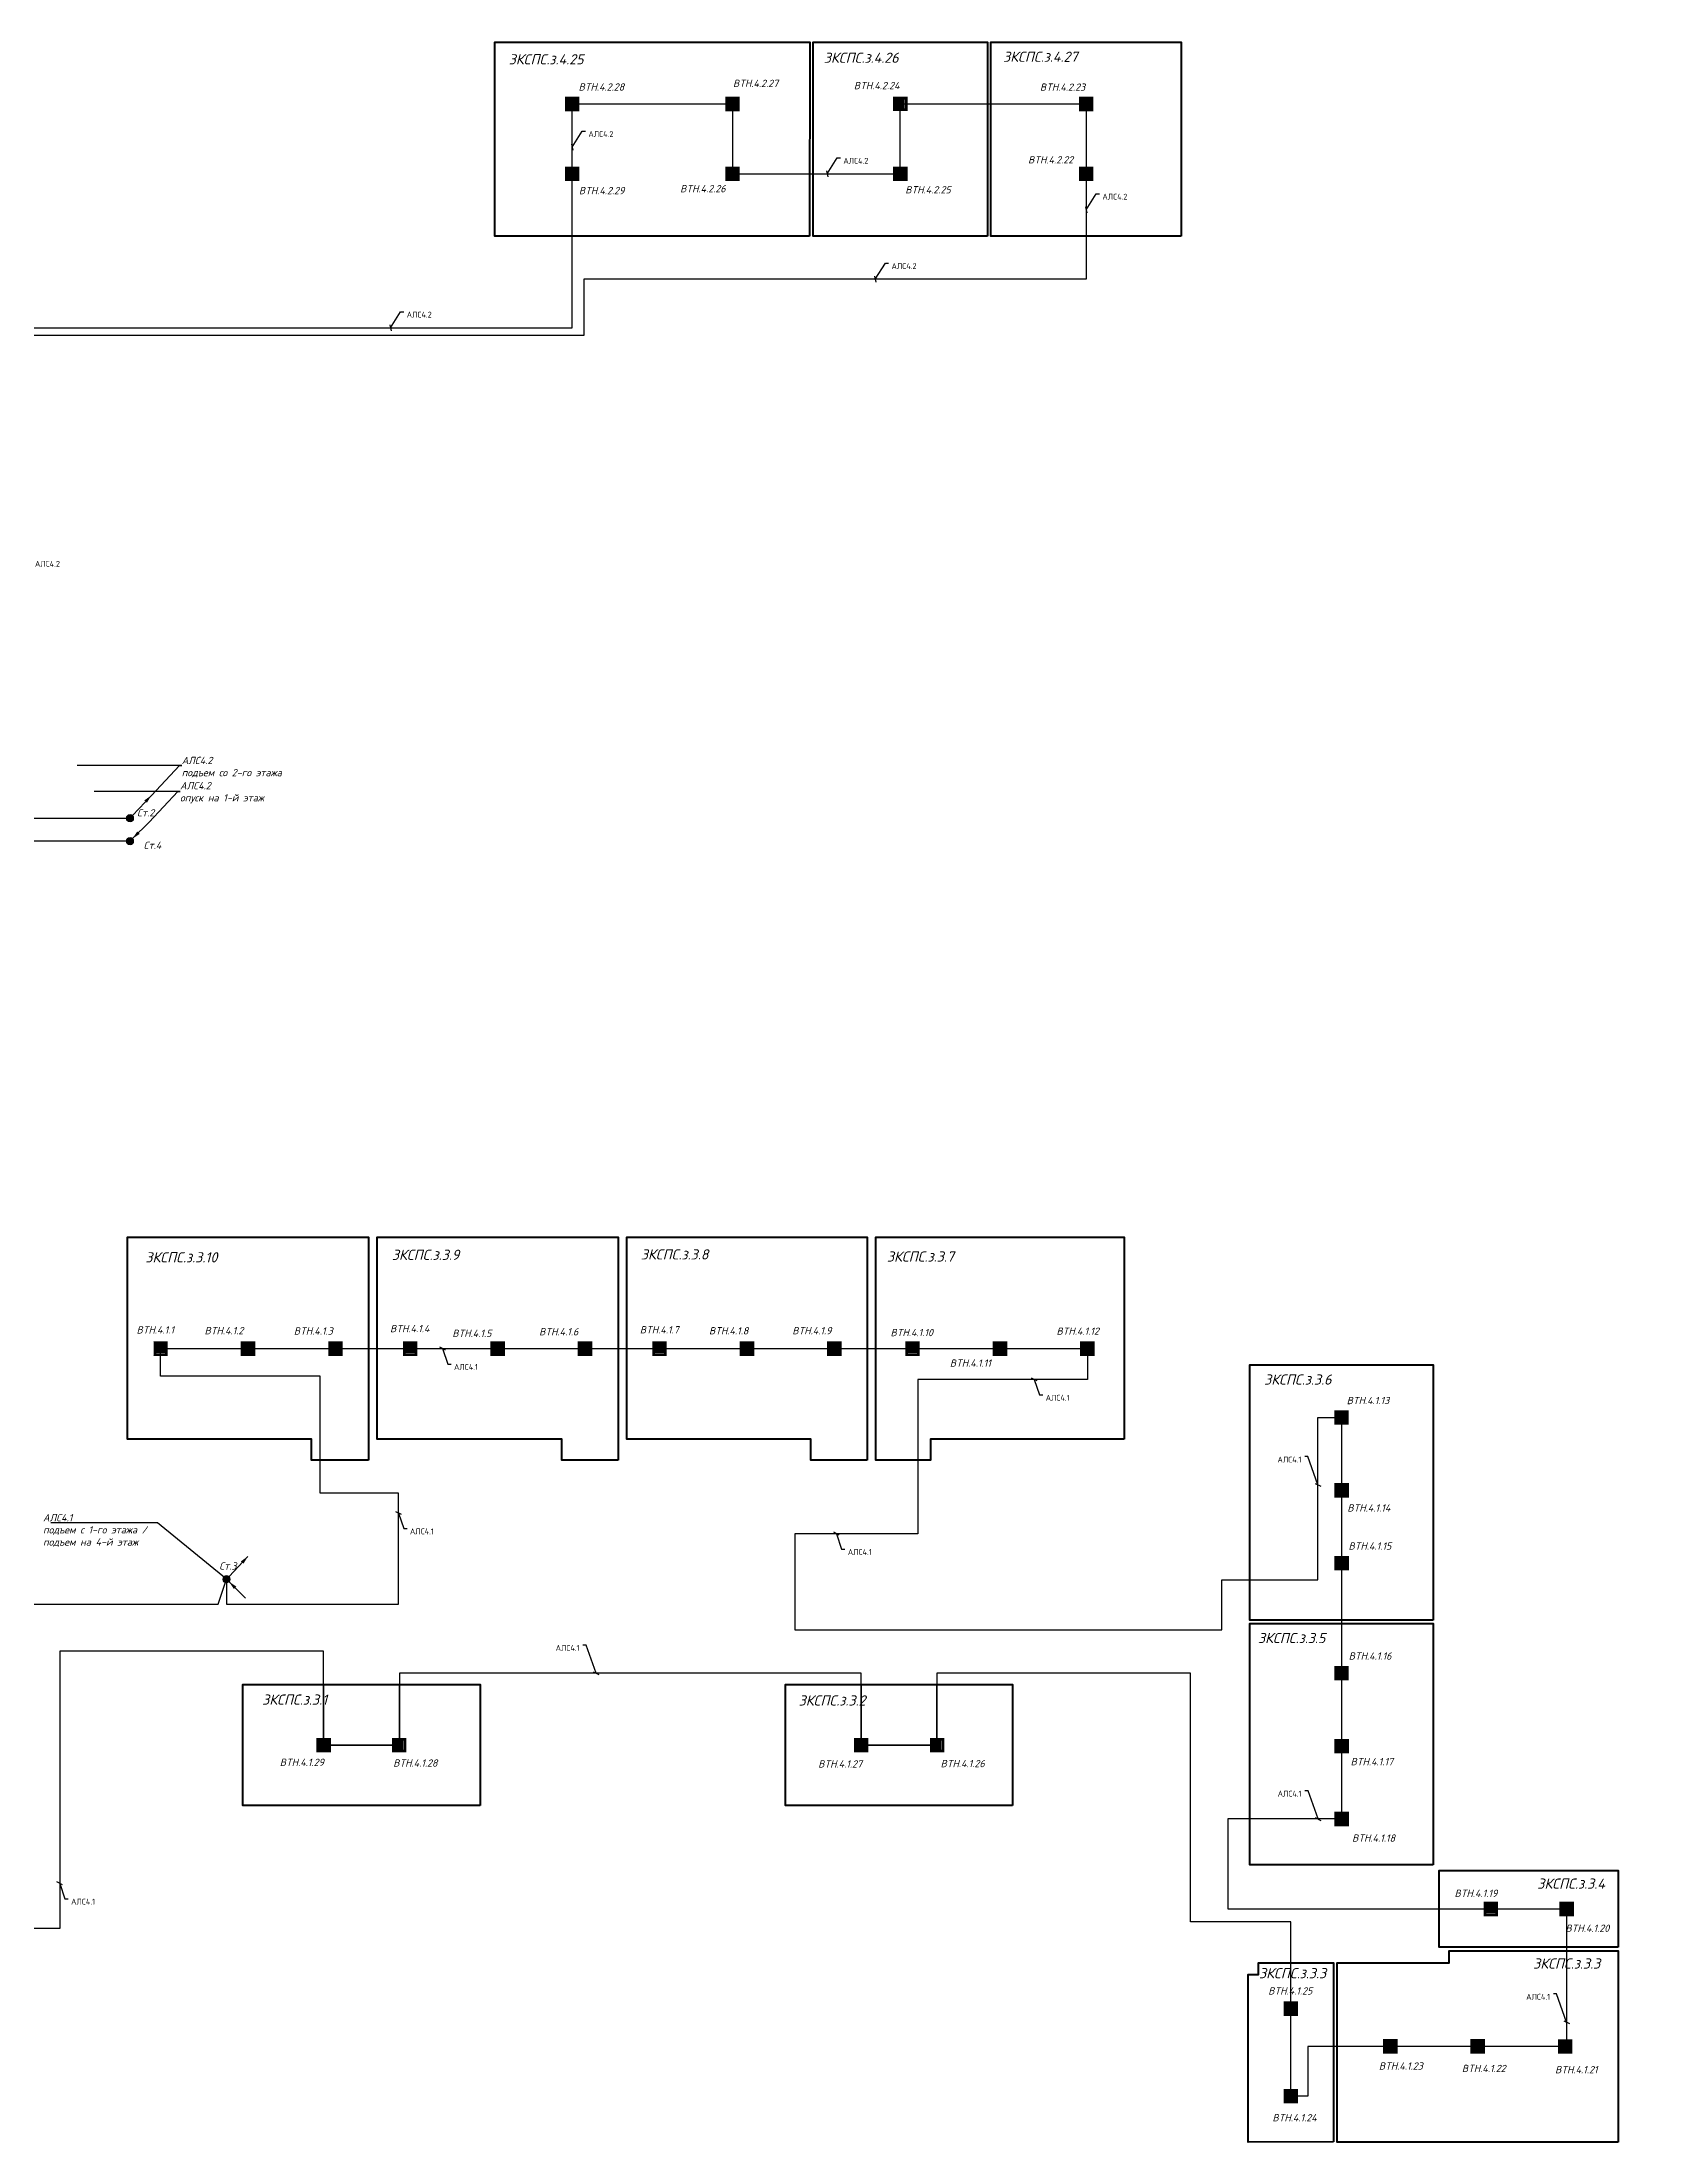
# Model space of a CAD drawing. Header units: millimetres. Extents: x -352922 to 707789, y -273589 to 355472.
# Drawn here: x 72302 to 127716, y 280427 to 352473 of the extents above; entities that cross this region are included whole.
import ezdxf
from ezdxf import colors
from ezdxf.entities.mleader import LeaderData, LeaderLine
from ezdxf.math import Vec2, Vec3

# ---------------------------------------------------------------- set-up
doc = ezdxf.new("R2010")
doc.units = ezdxf.units.MM
doc.header["$LTSCALE"] = 0.5
doc.linetypes.add('CONTI', pattern=[0])
doc.layers.get('0').update_dxf_attribs({"lineweight": 18})
for name, color, linetype, lineweight in [('! ЗКПС НОМЕР 1', 4, 'Continuous', 50), ('13_text', 250, 'Continuous', 15), ('13_АПС_кабели', 1, 'Continuous', 30), ('13_АПС_оборудование', 1, 'Continuous', 30), ('13_АПС_текст', 1, 'Continuous', 30), ('13_СС_СОТС_выноски', 7, 'Continuous', 25), ('BSN__основная - 06', 1, 'Continuous', 60), ('АР_Штриховка_Стималит', 5, 'Continuous', 0)]:
    doc.layers.add(name, color=color, linetype=linetype, lineweight=lineweight)
doc.layers.add('! ЗКПС НОМЕР 2', color=7, linetype='Continuous', lineweight=0, true_color=0xf3aae6, transparency=0.5)
doc.styles.add('BDG_T_R', font='GOST Common.ttf')
doc.styles.add('ISOCPEUR', font='isocpeui.ttf', dxfattribs={"height": 250})
doc.linetypes.add('Рабочее в трубе  _о_о_', pattern='A,5,2,[133,ltypeshp.shx,S=0.4,R=0,X=0,Y=0.75],3', length=10)

# ---------------------------------------------------------------- blocks, each defined once
blk = doc.blocks.new('101')
at = {"layer": '! ЗКПС НОМЕР 2', "true_color": 0xffffff, "transparency": 33554687}
h = blk.add_hatch(color=7, dxfattribs=at)
h.dxf.hatch_style = 1
h.paths.add_polyline_path([(-12942.01, -22141.87), (-12946.97, -22141.87), (-12946.97, -22146.83), (-12942.01, -22146.83)])
at = {"layer": 'BSN__основная - 06', "color": 1, "lineweight": 30, "ltscale": 100, "const_width": 0.03, "elevation": 0}
blk.add_lwpolyline([(-12946.97, -22141.87), (-12942.01, -22141.87), (-12942.01, -22146.83), (-12946.97, -22146.83)], close=True, dxfattribs=at)
at = {"layer": 'BSN__основная - 06', "color": 1, "lineweight": 30, "ltscale": 100, "const_width": 0.07, "elevation": 0}
blk.add_lwpolyline([(-12943.94, -22142.7), (-12945.04, -22143.87), (-12943.94, -22144.83), (-12945.03, -22145.93)], dxfattribs=at)
blk = doc.blocks.new('748')
at = {"layer": 'АР_Штриховка_Стималит', "true_color": 0xffffff}
h = blk.add_hatch(color=7, dxfattribs=at)
h.dxf.hatch_style = 1
h.paths.add_polyline_path([(1611.52, -5339.8), (1606.65, -5339.8), (1606.65, -5344.67), (1611.52, -5344.67)])
h.paths.add_polyline_path([(1610.64, -5340.73), (1610.64, -5343.79), (1607.58, -5343.79), (1607.58, -5340.73)], flags=16)
h = blk.add_hatch(color=7, dxfattribs=at)
h.dxf.hatch_style = 1
h.paths.add_polyline_path([(1607.58, -5340.72), (1607.58, -5343.75), (1610.59, -5343.75), (1610.59, -5340.72)])
at = {"color": 1, "lineweight": 5, "ltscale": 100, "elevation": 0}
for points, const_width in [([(1606.61, -5344.7), (1611.55, -5344.7), (1611.55, -5339.77), (1606.61, -5339.77)], 0.03), ([(1607.58, -5343.75), (1610.59, -5343.75), (1610.59, -5340.72), (1607.58, -5340.72)], 0.01)]:
    blk.add_lwpolyline(points, close=True, dxfattribs=dict(at, const_width=const_width))
at = {"color": 1, "lineweight": 5, "ltscale": 100, "const_width": 0.03, "elevation": 0}
blk.add_lwpolyline([(1609.64, -5341.14), (1608.51, -5341.74), (1609.66, -5342.73), (1608.55, -5343.32)], dxfattribs=at)
blk = doc.blocks.new('*U74')
at = {"transparency": 33554687}
h = blk.add_hatch(color=0, dxfattribs=at)
h.dxf.hatch_style = 1
h.paths.add_polyline_path([(-579, 533), (-491, 615), (-733, 786)])
h = blk.add_hatch(color=0, dxfattribs=at)
h.dxf.hatch_style = 1
h.paths.add_polyline_path([(125, 0, 1), (-125, 0, 1)])
h = blk.add_hatch(color=0, dxfattribs=at)
h.dxf.hatch_style = 1
h.paths.add_polyline_path([(-336, -251), (-251, -336), (-88, -88)])
at = {"color": 0, "lineweight": 15, "transparency": 33554687}
for points in [[(-85, 91), (-733, 786)], [(-88, -88), (-654, -654)]]:
    blk.add_lwpolyline(points, dxfattribs=at)
at = {"color": 0, "transparency": 33554687}
blk.add_circle((0, 0), 125, dxfattribs=at)
blk = doc.blocks.new('*U68')
at = {"transparency": 33554687}
h = blk.add_hatch(color=0, dxfattribs=at)
h.dxf.hatch_style = 1
h.paths.add_polyline_path([(-579, 533), (-491, 615), (-733, 786)])
h = blk.add_hatch(color=0, dxfattribs=at)
h.dxf.hatch_style = 1
h.paths.add_polyline_path([(125, 0, 1), (-125, 0, 1)])
at = {"color": 0, "lineweight": 15, "transparency": 33554687}
blk.add_lwpolyline([(-85, 91), (-733, 786)], dxfattribs=at)
at = {"color": 0, "transparency": 33554687}
blk.add_circle((0, 0), 125, dxfattribs=at)
blk = doc.blocks.new('*U69')
at = {"transparency": 33554687}
h = blk.add_hatch(color=0, dxfattribs=at)
h.dxf.hatch_style = 1
h.paths.add_polyline_path([(-251, 336), (-336, 251), (-88, 88)])
h = blk.add_hatch(color=0, dxfattribs=at)
h.dxf.hatch_style = 1
h.paths.add_polyline_path([(125, 0, 1), (-125, 0, 1)])
at = {"color": 0, "lineweight": 15, "transparency": 33554687}
blk.add_lwpolyline([(-88, 88), (-654, 654)], dxfattribs=at)
at = {"color": 0, "transparency": 33554687}
blk.add_circle((0, 0), 125, dxfattribs=at)
at = {"color": 0, "transparency": 33554687, "style": 'ISOCPEUR', "width": 0.7}
blk.add_attdef('NUM', (-603, -150), '', height=250, dxfattribs=at)
blk = doc.blocks.new('_None')
blk = doc.blocks.new('_Oblique')
at = {"color": 0, "linetype": 'ByBlock', "lineweight": -2, "transparency": 33554687}
blk.add_line((-0.5, -0.5), (0.5, 0.5), dxfattribs=at)

msp = doc.modelspace()

# ---------------------------------------------------------------- linework, layer by layer
at = {"layer": '! ЗКПС НОМЕР 1', "color": 84, "transparency": 33554559}
for points in [[(98638.85334, 345812.49041), (87842.39692, 345812.49041), (87842.39692, 352472.44839), (98642.39719, 352472.94854)], [(126387.45853, 280427.44381), (116737.45853, 280427.44381), (116737.45853, 286577.44445), (118997.45853, 286577.44381), (118997.45853, 286577.44381), (120587.4587, 286577.44381), (120587.46093, 286990.41036), (126387.45853, 286990.41036)]]:
    msp.add_lwpolyline(points, close=True, dxfattribs=at)
at = {"layer": '! ЗКПС НОМЕР 1', "color": 200, "transparency": 33554559}
for points in [[(104742.96415, 345812.49533), (98758.85336, 345812.49039), (98762.39694, 352472.44381), (104743.04083, 352472.44381)], [(100612.45853, 303822.08997), (98678.76325, 303822.06497), (98678.76325, 304540.22772), (92367.3851, 304540.22772), (92367.45853, 311472.44381), (100612.45853, 311472.44381)]]:
    msp.add_lwpolyline(points, close=True, dxfattribs=at)
at = {"layer": '! ЗКПС НОМЕР 1', "color": 30, "true_color": 0xf26722, "transparency": 33554559}
for points in [[(111393.00015, 345812.46337), (104863.08798, 345812.49316), (104863.04083, 352472.44381), (111393.00015, 352472.44381)], [(109437.45853, 304540.22363), (102790.33609, 304540.22363), (102790.33609, 303822.06273), (100912.45853, 303822.08997), (100912.45853, 311472.44381), (109437.45853, 311472.44381)]]:
    msp.add_lwpolyline(points, close=True, dxfattribs=at)
at = {"layer": '! ЗКПС НОМЕР 1', "color": 40, "transparency": 33554559}
for points in [[(83502.45853, 303822.08997), (81547.00584, 303822.08997), (81547.00584, 304540.22772), (75237.45853, 304540.22772), (75237.45853, 311472.44381), (83502.45853, 311472.44381)], [(120037.45853, 289937.44381), (119937.45853, 289937.44381), (113747.45853, 289937.44381), (113747.45853, 298212.44381), (120037.45853, 298212.44381)]]:
    msp.add_lwpolyline(points, close=True, dxfattribs=at)
at = {"layer": '! ЗКПС НОМЕР 1', "color": 160, "transparency": 33554559}
msp.add_lwpolyline([(92067.45853, 303822.08997), (90133.76325, 303822.06497), (90133.76325, 304540.20273), (83802.45853, 304540.20273), (83802.45853, 311472.4332), (92067.45853, 311472.44381)], close=True, dxfattribs=at)
at = {"layer": '! ЗКПС НОМЕР 1', "color": 145, "true_color": 0x4d8c9d, "transparency": 33554559}
msp.add_lwpolyline([(120037.45853, 298332.44381), (113747.45853, 298332.44381), (113747.45853, 303435.48148), (113747.45853, 303435.48148), (113747.45853, 303435.48148), (113747.45853, 303435.48148), (113747.45853, 307087.83403), (120037.45853, 307087.83403)], close=True, dxfattribs=at)
at = {"layer": '! ЗКПС НОМЕР 1', "color": 242, "true_color": 0xcd2027, "transparency": 33554559}
for points in [[(87332.4791, 291967.44381), (79192.45853, 291967.44381), (79192.45853, 296117.4429), (87332.44888, 296117.44473)], [(126387.45853, 287110.41036), (120237.79402, 287110.41036), (120237.45853, 289737.44381), (126387.45853, 289737.44381)]]:
    msp.add_lwpolyline(points, close=True, dxfattribs=at)
at = {"layer": '! ЗКПС НОМЕР 1', "color": 25, "transparency": 33554559}
msp.add_lwpolyline([(105607.45853, 291967.44632), (97812.0004, 291967.44131), (97810.85421, 296117.44381), (105607.45853, 296117.44381)], close=True, dxfattribs=at)
at = {"layer": '! ЗКПС НОМЕР 1', "color": 11, "true_color": 0xf27172, "transparency": 33554559}
msp.add_lwpolyline([(116617.49104, 280427.4593), (113687.45853, 280427.44381), (113687.45853, 286177.44381), (114037.45655, 286177.44381), (114037.4587, 286576.05194), (116617.45853, 286577.44381)], close=True, dxfattribs=at)
at = {"layer": '13_АПС_кабели', "transparency": 33554687}
for points in [[(75322.27575, 325056.65546), (71231.79497, 325056.65546), (71231.79497, 342671.24163), (90492.99366, 342671.24163), (90492.99366, 347949.20681), (90492.99366, 350349.20681), (95992.99366, 350349.20681), (95992.99366, 347949.20681), (95992.99366, 347949.20681), (101753.25835, 347949.20681), (101753.25835, 350349.20681), (101753.25835, 350349.20681), (108128.55996, 350349.20681), (108128.55996, 347949.20681), (108128.55996, 344336.80449), (90889.96117, 344336.80449), (90889.96117, 342406.37657), (71503.44759, 342406.37657), (71503.44759, 325840.23362), (75322.27575, 325840.23362)], [(68313.1095, 298879.94713), (78343.18741, 298879.94713), (78635.28625, 299733.64645), (78635.28625, 298879.94713), (84536.48386, 298879.94713), (84536.48386, 302687.25049), (81846.54725, 302687.25049), (81846.54725, 306700.13442), (76371.33624, 306700.13442), (76371.33624, 307644.89574), (79371.33624, 307644.89574), (82371.33624, 307644.89574), (84933.83624, 307644.89574), (90933.83624, 307644.89574), (93491.33624, 307644.89574), (96491.33624, 307644.89574), (99491.33624, 307644.89574), (102171.33624, 307644.89574), (105171.33624, 307644.89574), (108171.33624, 307644.89574), (108171.33624, 306588.08167), (102356.84944, 306588.08167), (102356.84944, 301296.71753), (98129.75454, 301296.71753), (98129.75454, 297998.97427), (112785.76231, 297998.97427), (112785.76231, 299709.27714), (116081.24862, 299709.27714), (116081.24862, 305284.15151), (116893.01393, 305284.15151), (116893.01393, 302784.15151), (116893.01393, 300284.15151), (116893.01393, 299409.01201), (116893.01393, 299409.01201), (116893.01393, 296508.7613), (116893.01393, 296508.7613), (116893.01393, 294008.7613), (116893.01393, 291508.7613), (112993.15467, 291508.7613), (112993.15467, 288421.55593), (122014.00398, 288421.55593), (124614.00398, 288421.55593), (124614.00398, 283706.55593), (123556.55569, 283706.55593), (121563.85249, 283706.55593), (118563.85249, 283706.55593), (115737.89329, 283706.55593), (115737.89329, 282002.38883), (115153.01425, 282002.38883), (115153.01425, 285002.38883), (115153.01425, 287985.99529), (111714.78556, 287985.99529), (111714.78556, 296508.7613), (103010.54919, 296508.7613), (103010.54919, 294040.07266), (100410.54919, 294040.07266), (100410.54919, 296508.7613), (84563.84652, 296508.7613), (84563.84652, 294040.07266), (81963.84652, 294040.07266), (81963.84652, 297265.23196), (72910.45964, 297265.23196), (72910.45964, 287756.32056), (69387.99799, 287756.32056)]]:
    msp.add_lwpolyline(points, dxfattribs=at)
at = {"layer": '13_АПС_кабели', "linetype": 'Рабочее в трубе  _о_о_', "transparency": 33554687}
for points in [[(90492.99366, 345812.49041), (90492.99366, 350349.20681), (95992.99366, 350349.20681), (95992.99366, 347949.20681), (101753.25835, 347949.20681), (101753.25835, 350349.20681), (108128.55996, 350349.20681), (108128.55996, 345812.55003)], [(81846.54725, 303822.08997), (81846.54725, 306700.13442), (76371.33624, 306700.13442), (76371.33624, 307644.89574), (108171.33624, 307644.89574), (108171.33624, 306588.08167), (102356.84944, 306588.08167), (102356.84944, 303822.06902)], [(113747.45853, 299709.27714), (116081.24862, 299709.27714), (116081.24862, 305284.15151), (116893.01393, 305284.15151), (116893.01393, 291508.7613), (113747.45853, 291508.7613)], [(81963.84652, 296117.44381), (81963.84652, 294040.07266), (84563.84652, 294040.07266), (84563.84606, 296117.44411)], [(100410.54919, 296117.49413), (100410.54919, 294040.07266), (103010.54919, 294040.07266), (103010.5693, 296117.46895)], [(120237.62627, 288423.92709), (124614.00398, 288421.55593), (124614.00398, 283706.55593), (115737.89329, 283706.55593), (115737.89329, 282002.38883), (115153.01425, 282002.38883), (115153.01425, 286577.44381)]]:
    msp.add_lwpolyline(points, dxfattribs=at)

# ---------------------------------------------------------------- block references
at = {"lineweight": 20, "transparency": 33554687}
ref = msp.add_blockref('*U68', (75322.27575, 325840.23362), dxfattribs=dict(at, xscale=-1))
ref.add_attrib('NUM', 'Ст.2', (75565.8224, 325902.21612), dxfattribs={"color": 0, "height": 250, "style": 'ISOCPEUR'})
ref = msp.add_blockref('*U69', (75322.27575, 325056.65546), dxfattribs=dict(at, xscale=-1))
ref.add_attrib('NUM', 'Ст.4', (75791.30147, 324789.28357), dxfattribs={"color": 0, "height": 250, "style": 'ISOCPEUR'})
ref = msp.add_blockref('*U74', (78635.28625, 299733.64645), dxfattribs=dict(at, xscale=-1))
ref.add_attrib('NUM', 'Ст.3', (78385.47082, 300065.6229), dxfattribs={"color": 0, "height": 250, "style": 'ISOCPEUR'})
at = {"layer": '13_АПС_оборудование', "transparency": 33554559, "xscale": 100, "yscale": 100, "zscale": 100}
for p in [(1384942.34165, 2564783.98263, -0.25088), (1390442.34165, 2564783.98263, -0.25088), (1402577.90795, 2564783.98263, -0.25088), (1384942.34165, 2562383.98263, -0.25088), (1396202.60634, 2562383.98263, -0.25088), (1373820.68423, 2522079.67155, -0.25088), (1376820.68423, 2522079.67155, -0.25088), (1382383.18423, 2522079.67155, -0.25088), (1385383.18423, 2522079.67155, -0.25088), (1390940.68423, 2522079.67155, -0.25088), (1393940.68423, 2522079.67155, -0.25088), (1399620.68423, 2522079.67155, -0.25088), (1402620.68423, 2522079.67155, -0.25088), (1411342.36192, 2517218.92733, -0.25088), (1411342.36192, 2514718.92733, -0.25088), (1376413.19452, 2508474.84847, -0.25088), (1394859.89718, 2508474.84847, -0.25088), (1411342.36192, 2508443.53711, -0.25088), (1411342.36192, 2505943.53711, -0.25088), (1419063.35197, 2502856.33175, -0.25088), (1409602.36224, 2499437.16464, -0.25088), (1413013.20048, 2498141.33175, -0.25088), (1416013.20048, 2498141.33175, -0.25088)]:
    msp.add_blockref('101', p, dxfattribs=at)
at = {"layer": '13_АПС_оборудование', "transparency": 33554687, "xscale": 100, "yscale": 100, "zscale": 100}
for p in [(-59155.04794, 884572.58987), (-64915.31264, 882172.58987), (-52779.74633, 882172.58987), (-84536.97006, 841868.2788), (-75974.47006, 841868.2788), (-67416.97006, 841868.2788), (-58736.97006, 841868.2788), (-44015.29236, 839507.53457), (-44015.29236, 830732.14436), (-76344.45977, 828263.45572), (-57897.75711, 828263.45572), (-38894.30231, 822644.93899), (-36344.4538, 817929.93899), (-45755.29204, 816225.77189)]:
    msp.add_blockref('748', p, dxfattribs=at)

# ---------------------------------------------------------------- texts
at = {"layer": '13_АПС_текст', "color": 5, "transparency": 33554687, "style": 'ISOCPEUR'}
for s, p in [('ЗКСПС.з.4.25', (88314.45749, 351703.92338)), ('ЗКСПС.з.4.26', (99126.0117, 351758.22738)), ('ЗКСПС.з.4.27', (105276.42977, 351792.21507)), ('ЗКСПС.з.3.10', (75846.49916, 310603.95584)), ('ЗКСПС.з.3.9', (84305.71379, 310689.94208)), ('ЗКСПС.з.3.8', (92847.54417, 310703.67643)), ('ЗКСПС.з.3.7', (101290.75221, 310630.67704)), ('ЗКСПС.з.3.6', (114234.74215, 306410.67683)), ('ЗКСПС.з.3.5', (114023.07712, 297542.05137)), ('ЗКСПС.з.3.1', (79854.39688, 295429.35731)), ('ЗКСПС.з.3.2', (98262.32598, 295400.9621)), ('ЗКСПС.з.3.4', (123607.29976, 289116.66263)), ('ЗКСПС.з.3.3', (114059.15744, 286043.84822)), ('ЗКСПС.з.3.3', (123464.84918, 286375.76268))]:
    msp.add_text(s, height=350, dxfattribs=at).set_placement(p)
at = {"layer": '13_АПС_текст', "transparency": 33554559, "style": 'ISOCPEUR'}
for s, p in [('BTH.4.2.28', (90713.84753, 350804.0089, 0)), ('BTH.4.2.27', (96012.489, 350928.92161, 0)), ('BTH.4.2.24', (100160.76765, 350853.14775, 0)), ('BTH.4.2.23', (106543.37243, 350799.41181, 0)), ('BTH.4.2.22', (106137.13821, 348305.17825, 0)), ('BTH.4.2.29', (90726.19561, 347249.87845, 0)), ('BTH.4.2.26', (94199.42044, 347315.38003, 0)), ('BTH.4.2.25', (101922.52879, 347276.56608, 0)), ('BTH.4.1.1', (75547.98433, 308163.34133, 0)), ('BTH.4.1.2', (77880.75211, 308138.13341, 0)), ('BTH.4.1.3', (80944.87054, 308125.53141, 0)), ('BTH.4.1.4', (84246.16867, 308209.50514, 0)), ('BTH.4.1.7', (92816.00029, 308167.02991, 0)), ('BTH.4.1.8', (95189.13117, 308132.36464, 0)), ('BTH.4.1.9', (98047.81349, 308137.58168, 0)), ('BTH.4.1.12', (107111.37461, 308119.96929, 0)), ('BTH.4.1.5', (86381.50689, 308045.38467, 0)), ('BTH.4.1.6', (89361.28806, 308100.68611, 0)), ('BTH.4.1.10', (101417.50881, 308072.97691, 0)), ('BTH.4.1.11', (103452.34738, 307024.24976, 0)), ('BTH.4.1.13', (117068.28825, 305740.54901, 0)), ('BTH.4.1.14', (117092.19995, 302054.66286, 0)), ('BTH.4.1.15', (117132.22005, 300747.49515, 0)), ('BTH.4.1.16', (117138.20354, 296973.86871, 0)), ('BTH.4.1.29', (80461.71695, 293328.33082, 0)), ('BTH.4.1.28', (84353.93807, 293303.31201, 0)), ('BTH.4.1.27', (98936.31634, 293272.85392, 0)), ('BTH.4.1.26', (103135.80712, 293285.61189, 0)), ('BTH.4.1.17', (117203.53911, 293350.60463, 0)), ('BTH.4.1.18', (117255.05297, 290728.98953, 0)), ('BTH.4.1.19', (120770.16853, 288835.57702, 0)), ('BTH.4.1.20', (124575.11781, 287634.99414, 0)), ('BTH.4.1.25', (114377.73737, 285486.08686, 0)), ('BTH.4.1.23', (118174.24816, 282908.13039, 0)), ('BTH.4.1.22', (121021.63046, 282825.63637, 0)), ('BTH.4.1.21', (124219.77702, 282784.38741, 0)), ('BTH.4.1.24', (114522.1699, 281134.49543, 0))]:
    msp.add_text(s, height=250, dxfattribs=at).set_placement(p)

# ---------------------------------------------------------------- leaders
at = {"layer": '13_text', "color": 0, "lineweight": 15, "transparency": 33554687}
ml = msp.add_multileader_mtext('Standard', dxfattribs=at)
ml.set_content('{\\fISOCPEUR|b0|i0|c204|p34;АЛС4\\fISOCPEUR|b0|i0|c0|p34;.\\fISOCPEUR|b0|i0|c204|p34;2}', color=7, style='BDG_T_R')
ml.set_leader_properties(color=7, linetype='Continuous', lineweight=25)
ml.set_arrow_properties(name='OBLIQUE')
ml.build(insert=Vec2(0, 0))
ml.multileader.update_dxf_attribs({"has_text_frame": 1, "text_left_attachment_type": 0, "text_right_attachment_type": 0, "dogleg_length": 2, "arrow_head_size": 150})
ctx = ml.context
ctx.base_point, ctx.char_height, ctx.arrow_head_size, ctx.landing_gap_size, ctx.plane_origin = Vec3(90950.87062, 349415.2981), 200, 150, 100, Vec3(99309.42782, 346191.94651)
ctx.left_attachment, ctx.right_attachment = 0, 0
notes = []
notes.append((ctx, [(1, (1, 1, 0), (90839.71212, 349415.2981), (1, 0), 111.1585, [(0, [(90492.99366, 348866.33292)], 0, [])])]))
ctx.mtext.insert, ctx.mtext.width, ctx.mtext.defined_height, ctx.mtext.flow_direction = Vec3(91050.87062, 349415.2981), 564.6070264, 393.92707, 5
ml = msp.add_multileader_mtext('Standard', dxfattribs=at)
ml.set_content('{\\fISOCPEUR|b0|i0|c204|p34;АЛС4\\fISOCPEUR|b0|i0|c0|p34;.\\fISOCPEUR|b0|i0|c204|p34;2}', color=7, style='BDG_T_R')
ml.set_leader_properties(color=7, linetype='Continuous', lineweight=25)
ml.set_arrow_properties(name='OBLIQUE')
ml.build(insert=Vec2(0, 0))
ml.multileader.update_dxf_attribs({"has_text_frame": 1, "text_left_attachment_type": 0, "text_right_attachment_type": 0, "dogleg_length": 2, "arrow_head_size": 150})
ctx = ml.context
ctx.base_point, ctx.char_height, ctx.arrow_head_size, ctx.landing_gap_size, ctx.plane_origin = Vec3(99698.11536, 348498.17199), 200, 150, 100, Vec3(108056.67256, 345274.82041)
ctx.left_attachment, ctx.right_attachment = 0, 0
notes.append((ctx, [(1, (1, 1, 0), (99586.95686, 348498.17199), (1, 0), 111.1585, [(0, [(99240.23839, 347949.20681)], 0, [])])]))
ctx.mtext.insert, ctx.mtext.width, ctx.mtext.defined_height, ctx.mtext.flow_direction = Vec3(99798.11536, 348498.17199), 564.6070264, 393.92707, 5
ml = msp.add_multileader_mtext('Standard', dxfattribs=at)
ml.set_content('{\\fISOCPEUR|b0|i0|c204|p34;АЛС4\\fISOCPEUR|b0|i0|c0|p34;.\\fISOCPEUR|b0|i0|c204|p34;2}', color=7, style='BDG_T_R')
ml.set_leader_properties(color=7, linetype='Continuous', lineweight=25)
ml.set_arrow_properties(name='OBLIQUE')
ml.build(insert=Vec2(0, 0))
ml.multileader.update_dxf_attribs({"has_text_frame": 1, "text_left_attachment_type": 0, "text_right_attachment_type": 0, "dogleg_length": 2, "arrow_head_size": 150})
ctx = ml.context
ctx.base_point, ctx.char_height, ctx.arrow_head_size, ctx.landing_gap_size, ctx.plane_origin = Vec3(108586.43693, 347265.94414), 200, 150, 100, Vec3(116944.99413, 344042.59255)
ctx.left_attachment, ctx.right_attachment = 0, 0
notes.append((ctx, [(1, (1, 1, 0), (108475.27842, 347265.94414), (1, 0), 111.1585, [(0, [(108128.55996, 346716.97896)], 0, [])])]))
ctx.mtext.insert, ctx.mtext.width, ctx.mtext.defined_height, ctx.mtext.flow_direction = Vec3(108686.43693, 347265.94414), 564.6070264, 393.92707, 5
ml = msp.add_multileader_mtext('Standard', dxfattribs=at)
ml.set_content('{\\fISOCPEUR|b0|i0|c204|p34;АЛС4\\fISOCPEUR|b0|i0|c0|p34;.\\fISOCPEUR|b0|i0|c204|p34;2}', color=7, style='BDG_T_R')
ml.set_leader_properties(color=7, linetype='Continuous', lineweight=25)
ml.set_arrow_properties(name='OBLIQUE')
ml.build(insert=Vec2(0, 0))
ml.multileader.update_dxf_attribs({"has_text_frame": 1, "text_left_attachment_type": 0, "text_right_attachment_type": 0, "dogleg_length": 2, "arrow_head_size": 150})
ctx = ml.context
ctx.base_point, ctx.char_height, ctx.arrow_head_size, ctx.landing_gap_size, ctx.plane_origin = Vec3(101351.95854, 344885.76967), 200, 150, 100, Vec3(109710.51574, 341662.41809)
ctx.left_attachment, ctx.right_attachment = 0, 0
notes.append((ctx, [(1, (1, 1, 0), (101240.80004, 344885.76967), (1, 0), 111.1585, [(0, [(100894.08158, 344336.80449)], 0, [])])]))
ctx.mtext.insert, ctx.mtext.width, ctx.mtext.defined_height, ctx.mtext.flow_direction = Vec3(101451.95854, 344885.76967), 564.6070264, 393.92707, 5
ml = msp.add_multileader_mtext('Standard', dxfattribs=at)
ml.set_content('{\\fISOCPEUR|b0|i0|c204|p34;АЛС4\\fISOCPEUR|b0|i0|c0|p34;.\\fISOCPEUR|b0|i0|c204|p34;2}', color=7, style='BDG_T_R')
ml.set_leader_properties(color=7, linetype='Continuous', lineweight=25)
ml.set_arrow_properties(name='OBLIQUE')
ml.build(insert=Vec2(0, 0))
ml.multileader.update_dxf_attribs({"has_text_frame": 1, "text_left_attachment_type": 0, "text_right_attachment_type": 0, "dogleg_length": 2, "arrow_head_size": 150})
ctx = ml.context
ctx.base_point, ctx.char_height, ctx.arrow_head_size, ctx.landing_gap_size, ctx.plane_origin = Vec3(84716.19962, 343220.20681), 200, 150, 100, Vec3(93074.75682, 339996.85523)
ctx.left_attachment, ctx.right_attachment = 0, 0
notes.append((ctx, [(1, (1, 1, 0), (84605.04112, 343220.20681), (1, 0), 111.1585, [(0, [(84258.32265, 342671.24163)], 0, [])])]))
ctx.mtext.insert, ctx.mtext.width, ctx.mtext.defined_height, ctx.mtext.flow_direction = Vec3(84816.19962, 343220.20681), 564.6070264, 393.92707, 5
ml = msp.add_multileader_mtext('Standard', dxfattribs=at)
ml.set_content('{\\fISOCPEUR|b0|i0|c204|p34;АЛС4\\fISOCPEUR|b0|i0|c0|p34;.\\fISOCPEUR|b0|i0|c204|p34;2}', color=7, style='BDG_T_R')
ml.set_leader_properties(color=7, linetype='Continuous', lineweight=25)
ml.set_arrow_properties(name='OBLIQUE')
ml.build(insert=Vec2(0, 0))
ml.multileader.update_dxf_attribs({"has_text_frame": 1, "text_left_attachment_type": 0, "text_right_attachment_type": 0, "dogleg_length": 2, "arrow_head_size": 150})
ctx = ml.context
ctx.base_point, ctx.char_height, ctx.arrow_head_size, ctx.landing_gap_size, ctx.plane_origin = Vec3(71961.32455, 334672.27028), 200, 150, 100, Vec3(80319.88175, 331448.91869)
ctx.left_attachment, ctx.right_attachment = 0, 0
notes.append((ctx, [(1, (1, 1, 0), (71850.16605, 334672.27028), (1, 0), 111.1585, [(0, [(71503.44759, 334123.3051)], 0, [])])]))
ctx.mtext.insert, ctx.mtext.width, ctx.mtext.defined_height, ctx.mtext.flow_direction = Vec3(72061.32455, 334672.27028), 564.6070264, 393.92707, 5
ml = msp.add_multileader_mtext('Standard', dxfattribs=at)
ml.set_content('{\\fISOCPEUR|b0|i0|c204|p34;АЛС4\\fISOCPEUR|b0|i0|c0|p34;.\\fISOCPEUR|b0|i0|c204|p34;1}', color=7, style='BDG_T_R')
ml.set_leader_properties(color=7, linetype='Continuous', lineweight=25)
ml.set_arrow_properties(name='OBLIQUE')
ml.build(insert=Vec2(0, 0))
ml.multileader.update_dxf_attribs({"has_text_frame": 1, "text_left_attachment_type": 0, "text_right_attachment_type": 0, "dogleg_length": 2, "arrow_head_size": 150})
ctx = ml.context
ctx.base_point, ctx.char_height, ctx.arrow_head_size, ctx.landing_gap_size, ctx.plane_origin = Vec3(86340.02712, 307117.70591), 200, 150, 100, Vec3(94594.61481, 303616.20041)
ctx.left_attachment, ctx.right_attachment = 0, 0
notes.append((ctx, [(1, (1, 1, 0), (86228.86862, 307117.70591), (1, 0), 111.1585, [(0, [(86049.75168, 307644.89574)], 0, [])])]))
ctx.mtext.insert, ctx.mtext.width, ctx.mtext.defined_height, ctx.mtext.flow_direction = Vec3(86440.02712, 307117.70591), 564.6070264, 393.92707, 5
ml = msp.add_multileader_mtext('Standard', dxfattribs=at)
ml.set_content('{\\fISOCPEUR|b0|i0|c204|p34;АЛС4\\fISOCPEUR|b0|i0|c0|p34;.\\fISOCPEUR|b0|i0|c204|p34;1}', color=7, style='BDG_T_R')
ml.set_leader_properties(color=7, linetype='Continuous', lineweight=25)
ml.set_arrow_properties(name='OBLIQUE')
ml.build(insert=Vec2(0, 0))
ml.multileader.update_dxf_attribs({"has_text_frame": 1, "text_left_attachment_type": 0, "text_right_attachment_type": 0, "dogleg_length": 2, "arrow_head_size": 150})
ctx = ml.context
ctx.base_point, ctx.char_height, ctx.arrow_head_size, ctx.landing_gap_size, ctx.plane_origin = Vec3(106640.08125, 306060.89184), 200, 150, 100, Vec3(114894.66894, 302559.38634)
ctx.left_attachment, ctx.right_attachment = 0, 0
notes.append((ctx, [(1, (1, 1, 0), (106528.92274, 306060.89184), (1, 0), 111.1585, [(0, [(106349.80581, 306588.08167)], 0, [])])]))
ctx.mtext.insert, ctx.mtext.width, ctx.mtext.defined_height, ctx.mtext.flow_direction = Vec3(106740.08125, 306060.89184), 564.6070264, 393.92707, 5
ml = msp.add_multileader_mtext('Standard', dxfattribs=at)
ml.set_content('{\\fISOCPEUR|b0|i0|c204|p34;АЛС4\\fISOCPEUR|b0|i0|c0|p34;.\\fISOCPEUR|b0|i0|c204|p34;1}', color=7, style='BDG_T_R')
ml.set_leader_properties(color=7, linetype='Continuous', lineweight=25)
ml.set_arrow_properties(name='OBLIQUE')
ml.build(insert=Vec2(0, 0))
ml.multileader.update_dxf_attribs({"has_text_frame": 1, "text_left_attachment_type": 0, "text_right_attachment_type": 0, "dogleg_length": 2, "arrow_head_size": 150})
ctx = ml.context
ctx.base_point, ctx.char_height, ctx.arrow_head_size, ctx.landing_gap_size, ctx.plane_origin = Vec3(114594.21976, 303939.91999), 200, 150, 100, Vec3(122848.80745, 300438.41449)
ctx.left_attachment, ctx.right_attachment = 0, 0
notes.append((ctx, [(0, (1, 1, 0), (115739.62068, 303939.91999), (-1, 0), 111.1585, [(0, [(116081.24862, 302971.30102)], 0, [])])]))
ctx.mtext.insert, ctx.mtext.width, ctx.mtext.defined_height, ctx.mtext.flow_direction = Vec3(114694.21976, 303939.91999), 564.6070264, 393.92707, 5
ml = msp.add_multileader_mtext('Standard', dxfattribs=at)
ml.set_content('{\\fISOCPEUR|b0|i0|c204|p34;АЛС4\\fISOCPEUR|b0|i0|c0|p34;.\\fISOCPEUR|b0|i0|c204|p34;1}', color=7, style='BDG_T_R')
ml.set_leader_properties(color=7, linetype='Continuous', lineweight=25)
ml.set_arrow_properties(name='OBLIQUE')
ml.build(insert=Vec2(0, 0))
ml.multileader.update_dxf_attribs({"has_text_frame": 1, "text_left_attachment_type": 0, "text_right_attachment_type": 0, "dogleg_length": 2, "arrow_head_size": 150})
ctx = ml.context
ctx.base_point, ctx.char_height, ctx.arrow_head_size, ctx.landing_gap_size, ctx.plane_origin = Vec3(84826.7593, 301476.42568), 200, 150, 100, Vec3(93081.34699, 297974.92018)
ctx.left_attachment, ctx.right_attachment = 0, 0
notes.append((ctx, [(1, (1, 1, 0), (84715.6008, 301476.42568), (1, 0), 111.1585, [(0, [(84536.48386, 302003.61551)], 0, [])])]))
ctx.mtext.insert, ctx.mtext.width, ctx.mtext.defined_height, ctx.mtext.flow_direction = Vec3(84926.7593, 301476.42568), 564.6070264, 393.92707, 5
ml = msp.add_multileader_mtext('Standard', dxfattribs=at)
ml.set_content('{\\fISOCPEUR|b0|i0|c204|p34;АЛС4\\fISOCPEUR|b0|i0|c0|p34;.\\fISOCPEUR|b0|i0|c204|p34;1}', color=7, style='BDG_T_R')
ml.set_leader_properties(color=7, linetype='Continuous', lineweight=25)
ml.set_arrow_properties(name='OBLIQUE')
ml.build(insert=Vec2(0, 0))
ml.multileader.update_dxf_attribs({"has_text_frame": 1, "text_left_attachment_type": 0, "text_right_attachment_type": 0, "dogleg_length": 2, "arrow_head_size": 150})
ctx = ml.context
ctx.base_point, ctx.char_height, ctx.arrow_head_size, ctx.landing_gap_size, ctx.plane_origin = Vec3(99851.4763, 300769.5277), 200, 150, 100, Vec3(108106.06399, 297268.02221)
ctx.left_attachment, ctx.right_attachment = 0, 0
notes.append((ctx, [(1, (1, 1, 0), (99740.3178, 300769.5277), (1, 0), 111.1585, [(0, [(99561.20087, 301296.71753)], 0, [])])]))
ctx.mtext.insert, ctx.mtext.width, ctx.mtext.defined_height, ctx.mtext.flow_direction = Vec3(99951.4763, 300769.5277), 564.6070264, 393.92707, 5
ml = msp.add_multileader_mtext('Standard', dxfattribs=at)
ml.set_content('{\\fISOCPEUR|b0|i0|c204|p34;АЛС4\\fISOCPEUR|b0|i0|c0|p34;.\\fISOCPEUR|b0|i0|c204|p34;1}', color=7, style='BDG_T_R')
ml.set_leader_properties(color=7, linetype='Continuous', lineweight=25)
ml.set_arrow_properties(name='OBLIQUE')
ml.build(insert=Vec2(0, 0))
ml.multileader.update_dxf_attribs({"has_text_frame": 1, "text_left_attachment_type": 0, "text_right_attachment_type": 0, "dogleg_length": 2, "arrow_head_size": 150})
ctx = ml.context
ctx.base_point, ctx.char_height, ctx.arrow_head_size, ctx.landing_gap_size, ctx.plane_origin = Vec3(89826.51758, 297477.38026), 200, 150, 100, Vec3(98081.10527, 293975.87477)
ctx.left_attachment, ctx.right_attachment = 0, 0
notes.append((ctx, [(0, (1, 1, 0), (90971.9185, 297477.38026), (-1, 0), 111.1585, [(0, [(91313.54644, 296508.7613)], 0, [])])]))
ctx.mtext.insert, ctx.mtext.width, ctx.mtext.defined_height, ctx.mtext.flow_direction = Vec3(89926.51758, 297477.38026), 564.6070264, 393.92707, 5
ml = msp.add_multileader_mtext('Standard', dxfattribs=at)
ml.set_content('{\\fISOCPEUR|b0|i0|c204|p34;АЛС4\\fISOCPEUR|b0|i0|c0|p34;.\\fISOCPEUR|b0|i0|c204|p34;1}', color=7, style='BDG_T_R')
ml.set_leader_properties(color=7, linetype='Continuous', lineweight=25)
ml.set_arrow_properties(name='OBLIQUE')
ml.build(insert=Vec2(0, 0))
ml.multileader.update_dxf_attribs({"has_text_frame": 1, "text_left_attachment_type": 0, "text_right_attachment_type": 0, "dogleg_length": 2, "arrow_head_size": 150})
ctx = ml.context
ctx.base_point, ctx.char_height, ctx.arrow_head_size, ctx.landing_gap_size, ctx.plane_origin = Vec3(114599.53255, 292477.38026), 200, 150, 100, Vec3(122854.12024, 288975.87477)
ctx.left_attachment, ctx.right_attachment = 0, 0
notes.append((ctx, [(0, (1, 1, 0), (115744.93347, 292477.38026), (-1, 0), 111.1585, [(0, [(116086.56141, 291508.7613)], 0, [])])]))
ctx.mtext.insert, ctx.mtext.width, ctx.mtext.defined_height, ctx.mtext.flow_direction = Vec3(114699.53255, 292477.38026), 564.6070264, 393.92707, 5
ml = msp.add_multileader_mtext('Standard', dxfattribs=at)
ml.set_content('{\\fISOCPEUR|b0|i0|c204|p34;АЛС4\\fISOCPEUR|b0|i0|c0|p34;.\\fISOCPEUR|b0|i0|c204|p34;1}', color=7, style='BDG_T_R')
ml.set_leader_properties(color=7, linetype='Continuous', lineweight=25)
ml.set_arrow_properties(name='OBLIQUE')
ml.build(insert=Vec2(0, 0))
ml.multileader.update_dxf_attribs({"has_text_frame": 1, "text_left_attachment_type": 0, "text_right_attachment_type": 0, "dogleg_length": 2, "arrow_head_size": 150})
ctx = ml.context
ctx.base_point, ctx.char_height, ctx.arrow_head_size, ctx.landing_gap_size, ctx.plane_origin = Vec3(73200.73507, 288773.38854), 200, 150, 100, Vec3(81455.32277, 285271.88304)
ctx.left_attachment, ctx.right_attachment = 0, 0
notes.append((ctx, [(1, (1, 1, 0), (73089.57657, 288773.38854), (1, 0), 111.1585, [(0, [(72910.45964, 289300.57837)], 0, [])])]))
ctx.mtext.insert, ctx.mtext.width, ctx.mtext.defined_height, ctx.mtext.flow_direction = Vec3(73300.73507, 288773.38854), 564.6070264, 393.92707, 5
ml = msp.add_multileader_mtext('Standard', dxfattribs=at)
ml.set_content('{\\fISOCPEUR|b0|i0|c204|p34;АЛС4\\fISOCPEUR|b0|i0|c0|p34;.\\fISOCPEUR|b0|i0|c204|p34;1}', color=7, style='BDG_T_R')
ml.set_leader_properties(color=7, linetype='Continuous', lineweight=25)
ml.set_arrow_properties(name='OBLIQUE')
ml.build(insert=Vec2(0, 0))
ml.multileader.update_dxf_attribs({"has_text_frame": 1, "text_left_attachment_type": 0, "text_right_attachment_type": 0, "dogleg_length": 2, "arrow_head_size": 150})
ctx = ml.context
ctx.base_point, ctx.char_height, ctx.arrow_head_size, ctx.landing_gap_size, ctx.plane_origin = Vec3(123126.97511, 285510.20862), 200, 150, 100, Vec3(131381.56281, 282008.70313)
ctx.left_attachment, ctx.right_attachment = 0, 0
notes.append((ctx, [(0, (1, 1, 0), (124272.37604, 285510.20862), (-1, 0), 111.1585, [(0, [(124614.00398, 284541.58965)], 0, [])])]))
ctx.mtext.insert, ctx.mtext.width, ctx.mtext.defined_height, ctx.mtext.flow_direction = Vec3(123226.97511, 285510.20862), 564.6070264, 393.92707, 5
at = {"layer": '13_АПС_оборудование', "color": 18, "linetype": 'CONTI', "lineweight": 5, "ltscale": 100, "true_color": 0x000000, "transparency": 33554559}
ml = msp.add_multileader_mtext('Standard', dxfattribs=at)
ml.set_content('Оборудование АПС', color=(0, 0, 0), style='ISOCPEUR')
ml.set_leader_properties(color=256, linetype='ByLayer', lineweight=-1)
ml.build(insert=Vec2(0, 0))
ml.multileader.update_dxf_attribs({"text_left_attachment_type": 6, "text_right_attachment_type": 6, "dogleg_length": 2, "arrow_head_size": 200, "scale": 100})
ctx = ml.context
ctx.base_point, ctx.scale, ctx.char_height, ctx.arrow_head_size, ctx.landing_gap_size, ctx.plane_origin = Vec3(-188945.62459, 286517.83956), 100, 250, 200, 0, Vec3(-184042.7423, 284980.84448)
ctx.left_attachment, ctx.right_attachment = 6, 6
notes.append((ctx, [(1, (1, 1, 0), (-185750.17005, 286517.83956), (-1, 0), 200, [(0, [(-183533.47937, 291967.44381)], 0, [])])]))
ctx.mtext.insert, ctx.mtext.width, ctx.mtext.flow_direction = Vec3(-188945.62459, 286842.83956), 6184.0878241, 5
at = {"layer": '13_СС_СОТС_выноски', "lineweight": 30, "transparency": 33554687}
ml = msp.add_multileader_mtext('Standard', dxfattribs=at)
ml.set_content('АЛС4.2\\Pподъем со 2-го этажа', color=7, style='ISOCPEUR')
ml.set_leader_properties(color=7, linetype='Continuous', lineweight=25)
ml.set_arrow_properties(name='NONE')
ml.build(insert=Vec2(0, 0))
ml.multileader.update_dxf_attribs({"text_left_attachment_type": 6, "text_right_attachment_type": 6, "dogleg_length": 1, "arrow_head_size": 300})
ctx = ml.context
ctx.base_point, ctx.char_height, ctx.arrow_head_size, ctx.landing_gap_size, ctx.plane_origin = Vec3(77095.76817, 327649.98172), 250, 300, 0, Vec3(73872.83919, 325963.12642)
ctx.left_attachment, ctx.right_attachment = 6, 6
notes.append((ctx, [(0, (1, 1, 0), (77014.88736, 327649.98172), (1, 0), 80.88081, [(0, [(76055.42399, 326626.43885)], 0, [])])]))
ctx.mtext.insert, ctx.mtext.flow_direction = Vec3(77095.76817, 327949.98172), 5
ml = msp.add_multileader_mtext('Standard', dxfattribs=at)
ml.set_content('АЛС4.2\\Pопуск на 1-й этаж', color=7, style='ISOCPEUR')
ml.set_leader_properties(color=7, linetype='Continuous', lineweight=25)
ml.set_arrow_properties(name='NONE')
ml.build(insert=Vec2(0, 0))
ml.multileader.update_dxf_attribs({"text_left_attachment_type": 6, "text_right_attachment_type": 6, "dogleg_length": 1, "arrow_head_size": 300})
ctx = ml.context
ctx.base_point, ctx.char_height, ctx.arrow_head_size, ctx.landing_gap_size, ctx.plane_origin = Vec3(77039.84194, 326759.09555), 250, 300, 0, Vec3(73816.91296, 325072.24024)
ctx.left_attachment, ctx.right_attachment = 6, 6
notes.append((ctx, [(0, (1, 1, 0), (76958.96114, 326759.09555), (1, 0), 80.88081, [(0, [(75976.34952, 325710.72923)], 0, [])])]))
ctx.mtext.insert, ctx.mtext.flow_direction = Vec3(77039.84194, 327084.09555), 5
ml = msp.add_multileader_mtext('Standard', dxfattribs=at)
ml.set_content('АЛС4.1\\Pподъем с 1-го этажа /\\Pподъем на 4-й этаж', color=7, style='ISOCPEUR')
ml.set_leader_properties(color=7, linetype='Continuous', lineweight=25)
ml.set_arrow_properties(name='NONE')
ml.build(insert=Vec2(0, 0))
ml.multileader.update_dxf_attribs({"text_left_attachment_type": 6, "text_right_attachment_type": 6, "dogleg_length": 1, "arrow_head_size": 300})
ctx = ml.context
ctx.base_point, ctx.char_height, ctx.arrow_head_size, ctx.landing_gap_size, ctx.plane_origin = Vec3(72337.1031, 301670.60873), 250, 300, 0, Vec3(67118.97012, 299393.03775)
ctx.left_attachment, ctx.right_attachment = 6, 6
notes.append((ctx, [(1, (1, 1, 0), (76269.87785, 301670.60873), (-1, 0), 80.88081, [(0, [(78635.28625, 299733.64645)], 0, [])])]))
ctx.mtext.insert, ctx.mtext.flow_direction = Vec3(72337.1031, 301970.60873), 5
for ctx, leaders in notes:
    for number, flags, end, landing, length, lines in leaders:
        leader = LeaderData()
        leader.index, (leader.has_last_leader_line, leader.has_dogleg_vector, leader.attachment_direction) = number, flags
        leader.last_leader_point, leader.dogleg_vector, leader.dogleg_length = Vec3(end), Vec3(landing), length
        for number, points, colour, breaks in lines:
            line = LeaderLine()
            line.index, line.vertices, line.color, line.breaks = number, Vec3.list(points), colors.encode_raw_color(colour), breaks
            leader.lines.append(line)
        ctx.leaders.append(leader)

doc.saveas('drawing.dxf')
